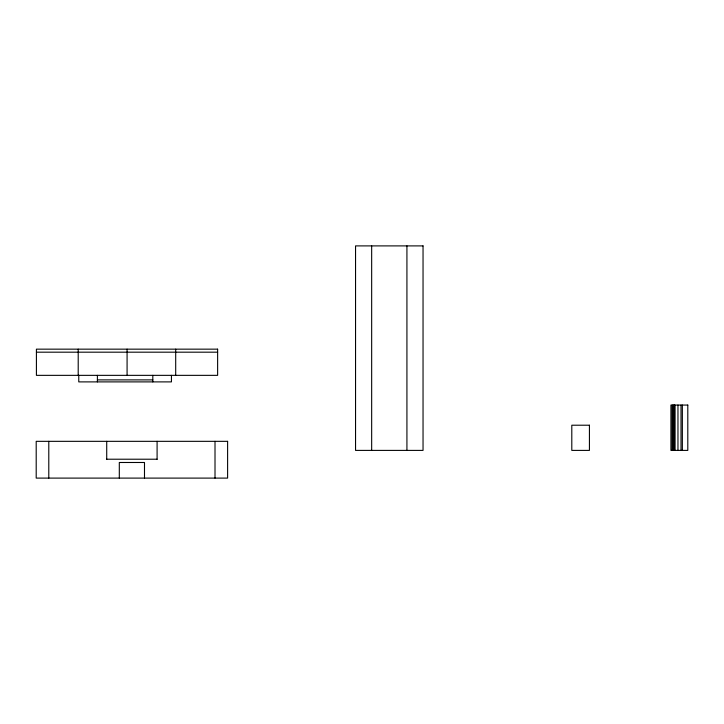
<?xml version="1.0" encoding="UTF-8"?>
<svg xmlns="http://www.w3.org/2000/svg" width="724" height="724" viewBox="0 0 724 724"><rect width="100%" height="100%" fill="white"/><g stroke="black" fill="none" stroke-linecap="round" stroke-linejoin="round"><path stroke-width="1.09" d="M36.417 352.181L217.625 352.181M97.396 379.883L152.809 379.883M106.718 459.215L157.09 459.215M682.352 405.069L682.352 450.4M681.013 405.069L681.013 450.4M677.963 405.069L677.963 450.4M674.958 405.069L674.958 450.4M674.578 405.069L674.578 450.4M673.926 405.069L673.926 450.4M673.076 405.069L673.076 450.4M672.116 405.069L672.116 450.4M406.924 245.898L406.924 450.4M371.665 245.898L371.665 450.4M215.01 441.332L215.01 478.102M175.697 349.158L175.697 375.349M171.443 375.349L171.443 381.892L78.762 381.892L78.762 375.349M157.09 441.332L157.09 459.351M152.809 375.349L152.809 381.892M144.492 478.102L144.492 462.491L119.306 462.491L119.306 478.102M127.08 349.158L127.08 375.349M106.718 441.332L106.718 459.351M97.396 375.349L97.396 381.892M78.21 349.158L78.21 375.349M48.789 441.332L48.789 478.102M423.042 245.898L355.547 245.898L355.547 450.4L423.042 450.4L423.042 245.898M217.625 349.158L36.417 349.158L36.417 375.349L217.625 375.349L217.625 349.158M687.8 405.069L670.922 405.069L670.922 450.4L687.8 450.4L687.8 405.069M589.427 425.214L571.797 425.214L571.797 450.4L589.427 450.4L589.427 425.214M227.608 441.332L36.2 441.332L36.2 478.102L227.608 478.102L227.608 441.332"/></g></svg>
